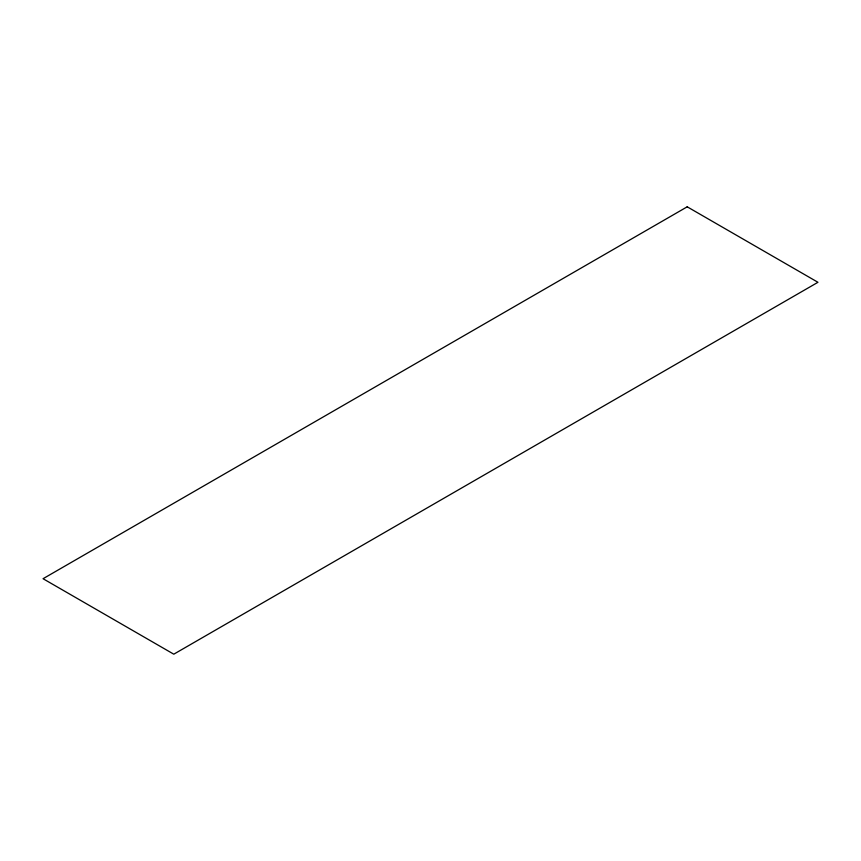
<?xml version="1.0" encoding="UTF-8"?>
<svg xmlns="http://www.w3.org/2000/svg" width="861" height="861" viewBox="0 0 861 861"><rect width="100%" height="100%" fill="white"/><g stroke="black" fill="none" stroke-linecap="round" stroke-linejoin="round"><path stroke-width="1.29" d="M687.207 206.812L43.05 578.71L173.793 654.188L817.95 282.29L687.207 206.812"/></g></svg>
